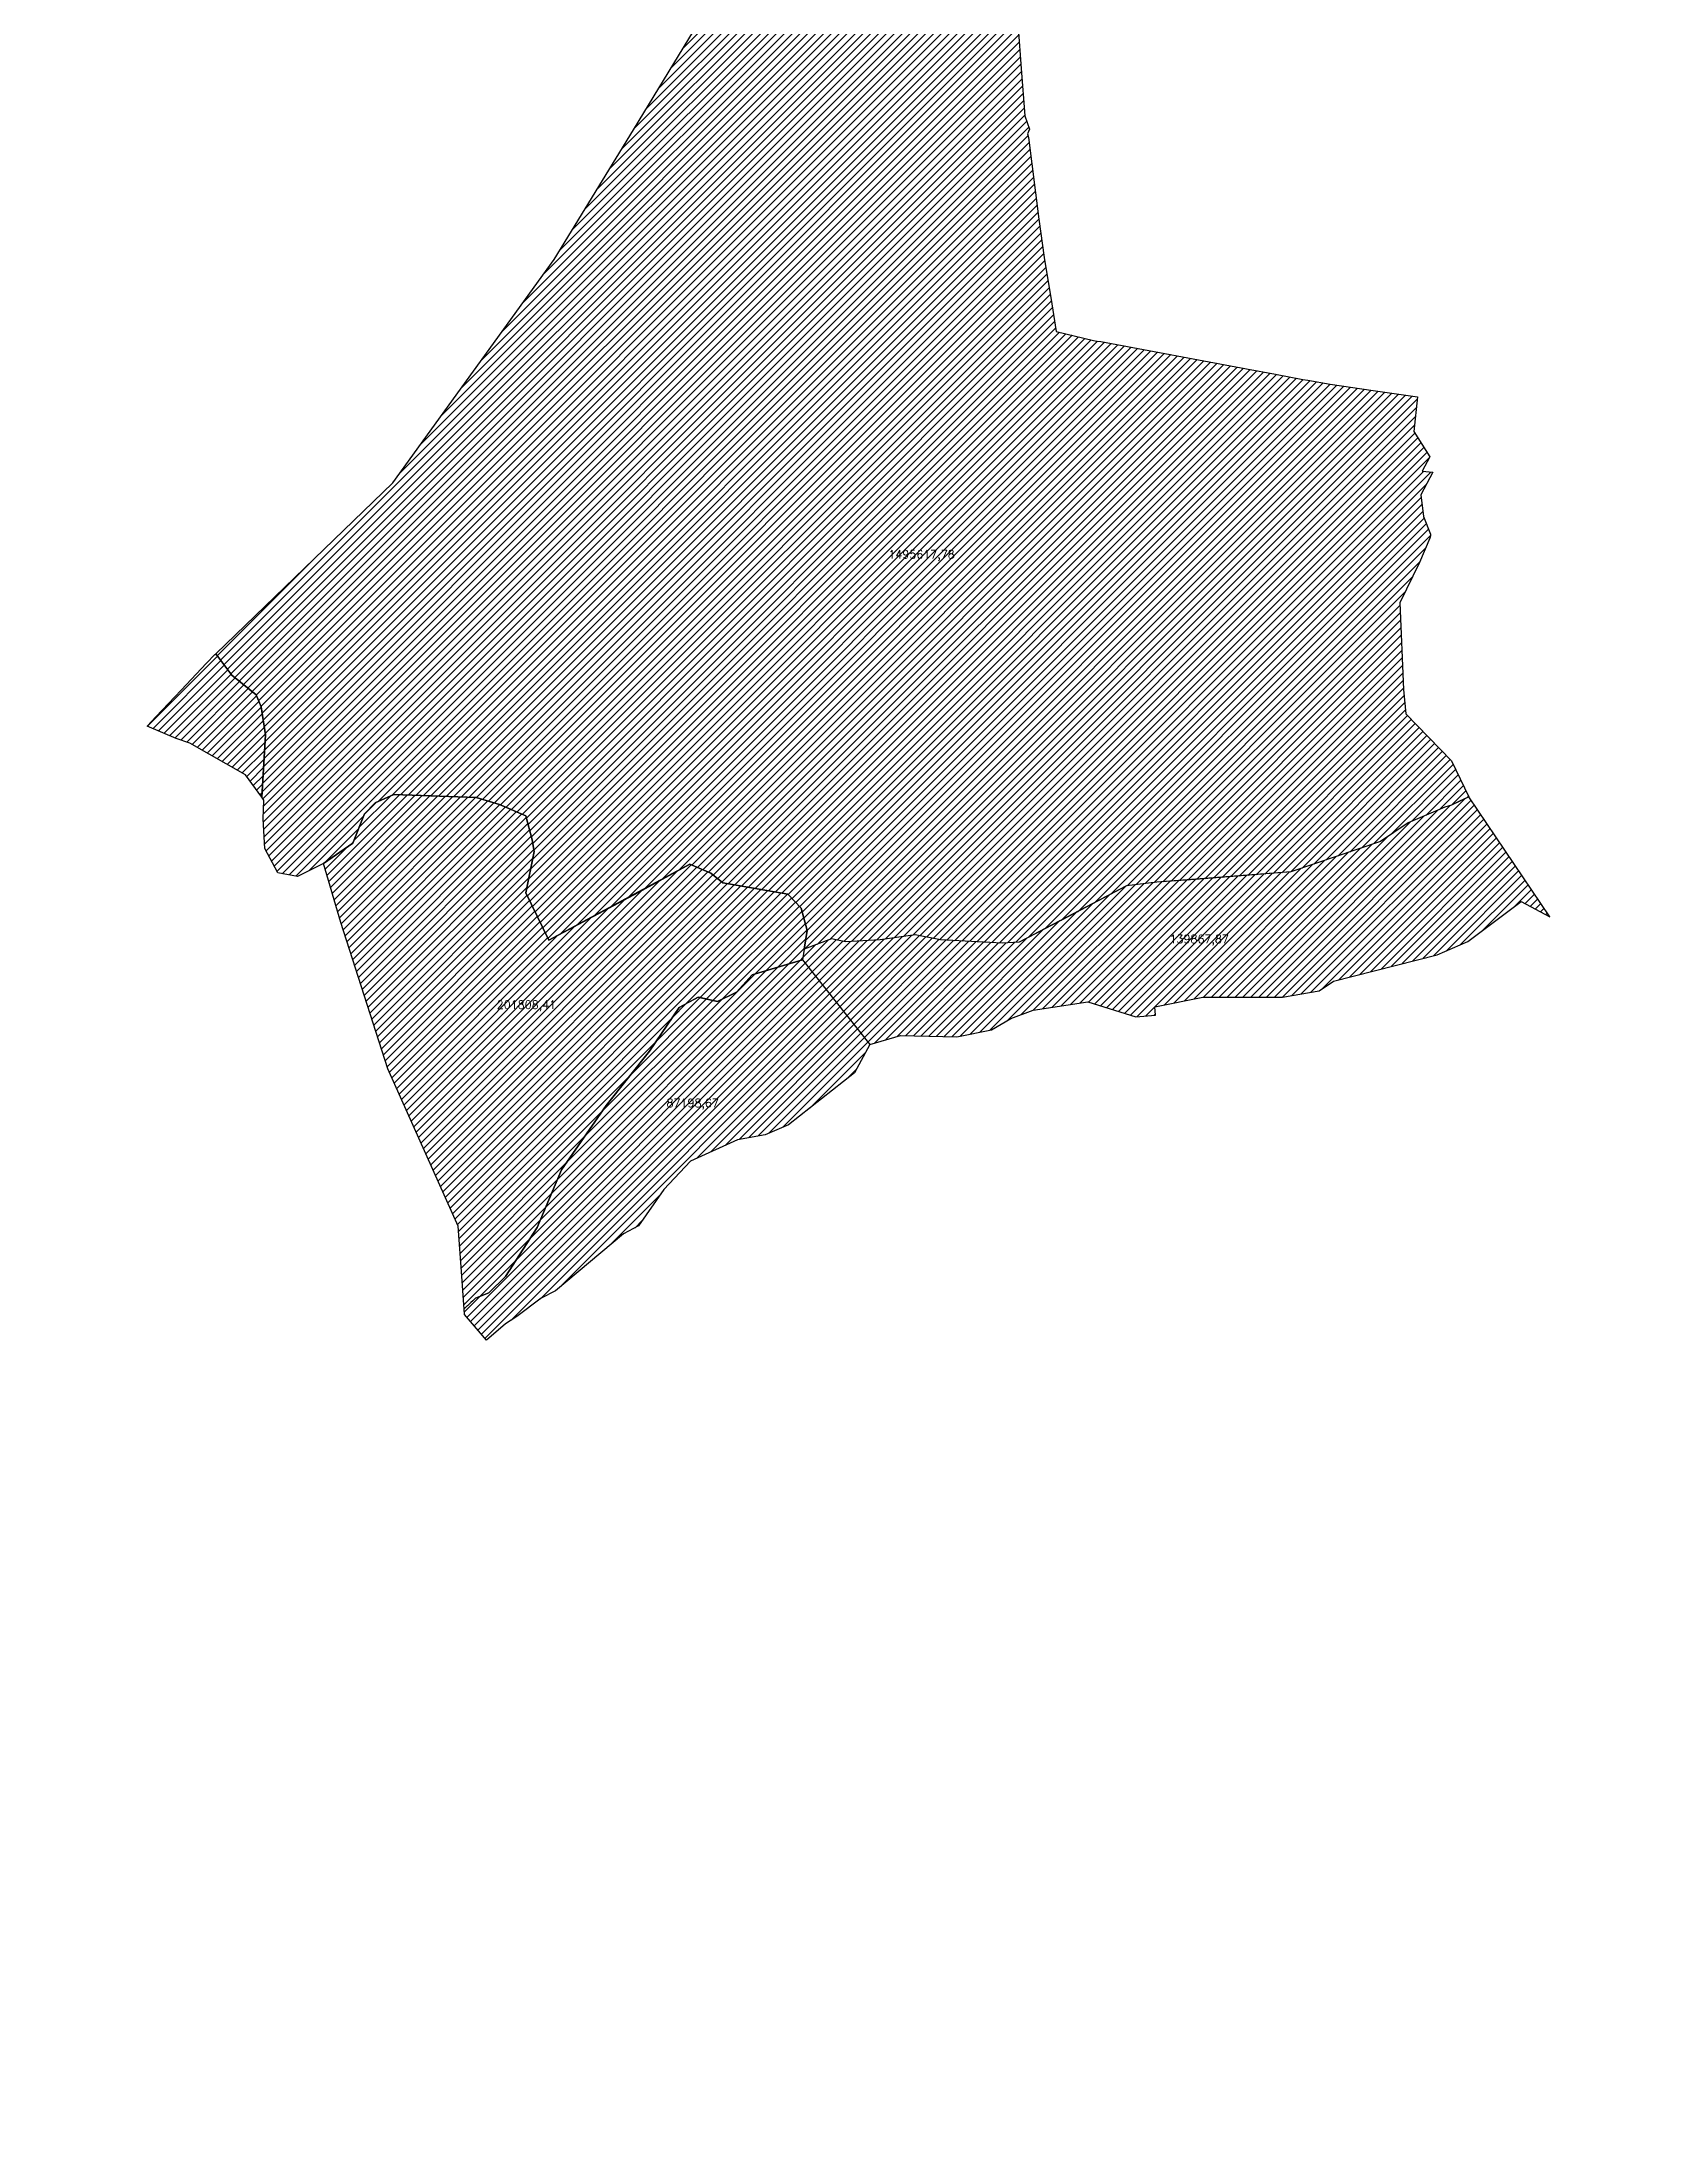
# Model space of a CAD drawing. Extents: x 0 to 28539, y 0 to 9112.
# Drawn here: x 20548 to 22741, y 4556 to 7357 of the extents above; entities that cross this region are included whole.
import ezdxf
from ezdxf.enums import TextEntityAlignment as Align

# ---------------------------------------------------------------- set-up
doc = ezdxf.new("R2010")
doc.units = 0
doc.header["$LTSCALE"] = 10
doc.header["$MEASUREMENT"] = 0
doc.header["$PDMODE"] = 2
doc.header["$PDSIZE"] = 3.5
doc.layers.get('0').update_dxf_attribs({"linetype": 'CONTINUOUS'})
doc.layers.get('Defpoints').update_dxf_attribs({"linetype": 'CONTINUOUS'})
doc.layers.add('COORDENADAS', color=1, linetype='CONTINUOUS')
doc.layers.add('HOJA', color=8, linetype='CONTINUOUS')
doc.styles.add('ARIAL', font='arial.ttf')
doc.styles.add('SIMPLEX', font='simplex', dxfattribs={"height": 8})
doc.dimstyles.new('Arq 1000', dxfattribs={"dimscale": 5, "dimtxt": 2, "dimasz": 0.8, "dimexe": 1, "dimexo": 0.625, "dimgap": 0.2, "dimtad": 0, "dimtih": 1, "dimtoh": 1, "dimzin": 1, "dimtxsty": 'ARIAL', "dimblk": 'DOT', "dimcen": 2.5, "dimadec": 0, "dimazin": 0, "dimtfac": 1, "dimtix": 1, "dimtmove": 2, "dimatfit": 3, "dimfxl": 1, "dimarcsym": 0})

# ---------------------------------------------------------------- blocks, each defined once
blk = doc.blocks.new('*D8')
at = {"layer": 'COORDENADAS', "color": 1, "lineweight": -2}
for p, q in [((23399.2, 5648.9), (23391.2, 5648.9)), ((23407.2, 5650.8), (23399.2, 5648.9)), ((23414.2, 5650.8), (23407.2, 5650.8))]:
    blk.add_line(p, q, dxfattribs=at)
at = {"layer": 'Defpoints', "color": 0}
for p in [(23391.2, 5648.9), (23417.4, 5650.8), (0, 0)]:
    blk.add_point(p, dxfattribs=at)
at = {"layer": 'COORDENADAS', "color": 7, "insert": (23365.6, 5648.9), "char_height": 10, "attachment_point": 5, "style": 'ARIAL'}
blk.add_mtext('5650,78', dxfattribs=at)
blk = doc.blocks.new('_DOT')
at = {"color": 0, "linetype": 'ByBlock'}
blk.add_line((-0.5, 0), (-1, 0), dxfattribs=at)
at = {"color": 0, "linetype": 'ByBlock', "const_width": 0.5}
blk.add_lwpolyline([(-0.25, 0, 1), (0.25, 0, 1)], format="xyb", close=True, dxfattribs=at)
blk = doc.blocks.new('*D9')
at = {"layer": 'COORDENADAS', "color": 1, "lineweight": -2}
for p, q in [((23292, 6018.1), (23284, 6018.1)), ((23294, 6010.8), (23292, 6018.1)), ((23298.9, 6010.8), (23294, 6010.8))]:
    blk.add_line(p, q, dxfattribs=at)
at = {"layer": 'Defpoints', "color": 0}
for p in [(23284, 6018.1), (23302, 6010.8), (0, 0)]:
    blk.add_point(p, dxfattribs=at)
at = {"layer": 'COORDENADAS', "color": 7, "insert": (23258.3, 6018.1), "char_height": 10, "attachment_point": 5, "style": 'ARIAL'}
blk.add_mtext('6010,80', dxfattribs=at)
blk = doc.blocks.new('*D10')
at = {"layer": 'COORDENADAS', "color": 1, "lineweight": -2}
for p, q in [((23435.3, 5605.7), (23427.3, 5592.9)), ((23444.5, 5605.7), (23435.3, 5605.7)), ((23427.3, 5592.9), (23419.3, 5592.9))]:
    blk.add_line(p, q, dxfattribs=at)
at = {"layer": 'Defpoints', "color": 0}
for p in [(23447.6, 5605.7), (23419.3, 5592.9), (0, 0)]:
    blk.add_point(p, dxfattribs=at)
at = {"layer": 'COORDENADAS', "color": 7, "insert": (23393.6, 5592.9), "char_height": 10, "attachment_point": 5, "style": 'ARIAL'}
blk.add_mtext('5605,68', dxfattribs=at)
blk = doc.blocks.new('*D11')
at = {"layer": 'COORDENADAS', "color": 1, "lineweight": -2}
for p, q in [((23205.4, 6248.4), (23197.4, 6213.6)), ((23224.8, 6248.4), (23205.4, 6248.4)), ((23197.4, 6213.6), (23189.4, 6213.6))]:
    blk.add_line(p, q, dxfattribs=at)
at = {"layer": 'Defpoints', "color": 0}
for p in [(23227.9, 6248.4), (23189.4, 6213.6), (0, 0)]:
    blk.add_point(p, dxfattribs=at)
at = {"layer": 'COORDENADAS', "color": 7, "insert": (23163.7, 6213.6), "char_height": 10, "attachment_point": 5, "style": 'ARIAL'}
blk.add_mtext('6248,39', dxfattribs=at)
blk = doc.blocks.new('*D12')
at = {"layer": 'COORDENADAS', "color": 1, "lineweight": -2}
for p, q in [((23968, 6004.6), (23977.8, 6004.6)), ((23977.8, 6004.6), (23985.8, 5984.4)), ((23985.8, 5984.4), (23993.8, 5984.4))]:
    blk.add_line(p, q, dxfattribs=at)
at = {"layer": 'Defpoints', "color": 0}
for p in [(23964.9, 6004.6), (23993.8, 5984.4), (0, 0)]:
    blk.add_point(p, dxfattribs=at)
at = {"layer": 'COORDENADAS', "color": 7, "insert": (24019.4, 5984.4), "char_height": 10, "attachment_point": 5, "style": 'ARIAL'}
blk.add_mtext('6004,63', dxfattribs=at)

msp = doc.modelspace()

# ---------------------------------------------------------------- hatches: boundary and pattern name
at = {"layer": 'COORDENADAS', "true_color": 0xe60000}
h = msp.add_hatch(dxfattribs=at)
h.set_pattern_fill('LINE', color=1, scale=60, angle=45)
h.set_pattern_definition([(45, (2133.2714, -4e-09), (-5.3033009, 5.3033009), [])])
h.paths.add_polyline_path([(20783.465, 6531.279), (20783.268, 6531.478), (21022.353, 6761.996), (21239.653, 7063.063), (21346.822, 7237.819), (21441.886, 7393.853), (21530.311, 7538.989), (21639.564, 7718.312), (21670.18, 7766.817), (21841.669, 8042.891), (21879.448, 8048.731), (21890.588, 8044.085), (21904.727, 8020.356), (21909.878, 8003.794), (21915.99, 7990.137), (21925.783, 7981.418), (21929.731, 7979.206), (21932.576, 7978.275), (21969.938, 7949.657), (21994.617, 7930.753), (21964.167, 7900.027), (21907.79, 7661.556), (21896.287, 7556.013), (21896.259, 7555.727), (21856.413, 7559.685), (21866.076, 7375.548), (21869.93, 7320.778), (21875.054, 7256.827), (21881.222, 7238.92), (21878.435, 7232.516), (21879.64, 7227.554), (21893.619, 7117.528), (21900.786, 7065.937), (21911.072, 7003.164), (21917.062, 6966.138), (21967.672, 6953.947), (21972.163, 6952.824), (21977.259, 6952.447), (22173.715, 6915.747), (22212.88, 6908.254), (22249.925, 6901.391), (22256.665, 6900.162), (22286.708, 6895.079), (22344.795, 6886.665), (22404.606, 6877.711), (22399.459, 6831.162), (22421.254, 6796.818), (22411.107, 6777.569), (22425.232, 6776.082), (22408.956, 6745.58), (22412.721, 6716.636), (22422.203, 6692.891), (22421.966, 6690.371), (22421.104, 6687.342), (22407.221, 6654.382), (22380.937, 6599.963), (22385.678, 6482.974), (22388.77, 6450.188), (22450.285, 6386.906), (22473.919, 6338.367), (22465.519, 6334.465), (22462.219, 6332.933), (22450.585, 6327.36), (22441.639, 6324.348), (22392.012, 6303.589), (22354.914, 6278.145), (22233.807, 6237.084), (22104.931, 6226.791), (22053.056, 6223.506), (22012.109, 6218.426), (21934.698, 6177.31), (21867.038, 6142.623), (21844.36, 6141.075), (21761.218, 6145.349), (21727.049, 6152.13), (21679.803, 6145.476), (21632.907, 6142.983), (21614.067, 6146.831), (21577.259, 6132.855), (21581.345, 6158.356), (21573.168, 6188.459), (21555.125, 6207.066), (21467.25, 6222.461), (21451.194, 6235.273), (21422.959, 6247.539), (21232.539, 6145.089), (21201.763, 6208.979), (21212.755, 6264.907), (21210.262, 6280.25), (21201.715, 6312.995), (21166.039, 6328.243), (21134.482, 6337.384), (21023.552, 6341.458), (20998.474, 6330.149), (20983.849, 6315.569), (20968.158, 6275.766), (20928.665, 6248.391), (20916.933, 6242.583), (20909.992, 6239.148), (20893.741, 6231.104), (20866.872, 6235.723), (20849.624, 6268.54), (20847.474, 6308.894), (20848.327, 6333.859), (20845.461, 6337.811), (20850.29, 6421.826), (20844.402, 6459.878), (20837.719, 6476.215), (20804.942, 6502.542), (20783.465, 6531.279), (20783.271, 6531.481)])
at = {"layer": 'COORDENADAS', "true_color": 0x0075eb}
h = msp.add_hatch(dxfattribs=at)
h.set_pattern_fill('LINE', color=150, scale=60, angle=45)
h.set_pattern_definition([(45, (-2299.249, 2e-12), (-5.3033009, 5.3033009), [])])
h.paths.add_polyline_path([(20782.149, 6530.295), (20783.465, 6531.279), (20804.942, 6502.542), (20837.719, 6476.215), (20844.402, 6459.878), (20850.29, 6421.826), (20845.461, 6337.811), (20823.449, 6368.156), (20748.349, 6410.845), (20729.943, 6417.323), (20690.959, 6433.905), (20702.642, 6446.255), (20736.617, 6482.167), (20770.979, 6518.488)])
h = msp.add_hatch(dxfattribs=at)
h.set_pattern_fill('LINE', color=150, scale=60, angle=45)
h.paths.add_polyline_path([(20928.665, 6248.391), (20968.158, 6275.766), (20983.849, 6315.569), (20998.474, 6330.149), (21023.552, 6341.458), (21134.482, 6337.384), (21166.039, 6328.243), (21201.715, 6312.995), (21210.262, 6280.25), (21212.755, 6264.907), (21201.763, 6208.979), (21232.539, 6145.089), (21353.949, 6209.875), (21422.959, 6247.539), (21451.194, 6235.273), (21467.25, 6222.461), (21555.125, 6207.066), (21573.168, 6188.459), (21581.345, 6158.356), (21574.948, 6118.433), (21507.104, 6098.487), (21485.759, 6075.018), (21460.214, 6062.55), (21434.608, 6068.123), (21408.409, 6054.437), (21368.652, 5995.452), (21309.885, 5922.192), (21249.694, 5835.218), (21217.105, 5757.664), (21174.226, 5691.711), (21151.806, 5669.67), (21133.731, 5662.343), (21130.072, 5658.912), (21127.578, 5656.573), (21120.001, 5649.467), (21118.279, 5647.853), (21117.874, 5653.497), (21115.094, 5692.151), (21110.247, 5759.564), (21015.504, 5971.79), (20951.972, 6168.73)])
at = {"layer": 'COORDENADAS', "true_color": 0xff962e}
h = msp.add_hatch(dxfattribs=at)
h.set_pattern_fill('LINE', color=30, scale=60, angle=45)
h.paths.add_polyline_path([(21614.067, 6146.831), (21577.259, 6132.855), (21574.948, 6118.433), (21665.608, 6004.627), (21707.039, 6016.598), (21783.249, 6014.787), (21829.75, 6024.092), (21855.799, 6039.538), (21886.035, 6050.895), (21959.818, 6061.808), (22024.754, 6041.597), (22050.929, 6044.14), (22050.425, 6055.159), (22115.005, 6068.174), (22222.626, 6068.445), (22271.833, 6076.567), (22291.206, 6089.783), (22431.3, 6125.542), (22472.388, 6143.328), (22544.682, 6197.459), (22583.305, 6176.791), (22473.919, 6338.367), (22450.585, 6327.36), (22441.639, 6324.348), (22392.012, 6303.589), (22354.914, 6278.145), (22233.807, 6237.084), (22053.056, 6223.506), (22012.109, 6218.426), (21867.038, 6142.623), (21844.36, 6141.075), (21761.218, 6145.349), (21727.049, 6152.13), (21679.803, 6145.476), (21632.907, 6142.983)])
at = {"layer": 'COORDENADAS', "true_color": 0x00753b}
h = msp.add_hatch(dxfattribs=at)
h.set_pattern_fill('LINE', color=116, scale=60, angle=45)
h.paths.add_polyline_path([(21118.279, 5647.853), (21133.731, 5662.343), (21151.806, 5669.67), (21174.226, 5691.711), (21217.105, 5757.664), (21249.694, 5835.218), (21309.885, 5922.192), (21368.652, 5995.452), (21408.409, 6054.437), (21433.703, 6068.32), (21460.214, 6062.55), (21485.759, 6075.018), (21507.104, 6098.487), (21574.948, 6118.433), (21665.608, 6004.627), (21644.923, 5966.287), (21556.18, 5896.224), (21524.36, 5882.783), (21487.028, 5876.028), (21423.729, 5847.013), (21387.665, 5808.625), (21353.571, 5759.693), (21333.446, 5749.086), (21241.739, 5672.021), (21222.359, 5662.238), (21189.648, 5637.742), (21174.433, 5627.456), (21148.399, 5605.678), (21118.832, 5640.162)])

# ---------------------------------------------------------------- linework, layer by layer
at = {"layer": 'HOJA'}
for points in [[(21866.076, 7375.548), (21869.93, 7320.778), (21875.054, 7256.827), (21881.222, 7238.92), (21878.435, 7232.516), (21879.64, 7227.554), (21893.619, 7117.528), (21900.786, 7065.937), (21911.072, 7003.164), (21917.062, 6966.138), (21967.672, 6953.947), (21972.163, 6952.824), (21977.259, 6952.447), (22173.715, 6915.747), (22212.88, 6908.254), (22249.925, 6901.391), (22256.665, 6900.162), (22286.708, 6895.079), (22344.795, 6886.665), (22404.606, 6877.711), (22399.459, 6831.162), (22421.254, 6796.818), (22411.107, 6777.569), (22425.232, 6776.082), (22408.956, 6745.58), (22412.721, 6716.636), (22422.203, 6692.891), (22421.966, 6690.371), (22421.104, 6687.342), (22407.221, 6654.382), (22380.937, 6599.963), (22385.678, 6482.974), (22388.77, 6450.188), (22450.285, 6386.906), (22473.919, 6338.367), (22465.519, 6334.465), (22462.219, 6332.933), (22450.585, 6327.36), (22441.639, 6324.348), (22392.012, 6303.589), (22354.914, 6278.145), (22233.807, 6237.084), (22104.931, 6226.791), (22053.056, 6223.506), (22012.109, 6218.426), (21934.698, 6177.31), (21867.038, 6142.623), (21844.36, 6141.075), (21761.218, 6145.349), (21727.049, 6152.13), (21679.803, 6145.476), (21632.907, 6142.983), (21614.067, 6146.831), (21577.259, 6132.855), (21581.345, 6158.356), (21573.168, 6188.459), (21555.125, 6207.066), (21467.25, 6222.461), (21451.194, 6235.273), (21422.959, 6247.539), (21232.539, 6145.089), (21201.763, 6208.979), (21212.755, 6264.907), (21210.262, 6280.25), (21201.715, 6312.995), (21166.039, 6328.243), (21134.482, 6337.384), (21023.552, 6341.458), (20998.474, 6330.149), (20983.849, 6315.569), (20968.158, 6275.766), (20928.665, 6248.391), (20916.933, 6242.583), (20909.992, 6239.148), (20893.741, 6231.104), (20866.872, 6235.723), (20849.624, 6268.54), (20847.474, 6308.894), (20848.327, 6333.859), (20845.461, 6337.811), (20850.29, 6421.826), (20844.402, 6459.878), (20837.719, 6476.215), (20804.942, 6502.542), (20783.465, 6531.279), (20783.271, 6531.481), (20783.465, 6531.279), (20783.268, 6531.478), (21022.353, 6761.996), (21239.653, 7063.063), (21346.822, 7237.819), (21441.886, 7393.853)], [(20928.665, 6248.391), (20968.158, 6275.766), (20983.849, 6315.569), (20998.474, 6330.149), (21023.552, 6341.458), (21134.482, 6337.384)], [(20928.665, 6248.391), (20968.158, 6275.766), (20983.849, 6315.569), (20998.474, 6330.149), (21023.552, 6341.458), (21134.482, 6337.384), (21166.039, 6328.243), (21201.715, 6312.995), (21210.262, 6280.25), (21212.755, 6264.907), (21201.763, 6208.979), (21232.539, 6145.089), (21353.949, 6209.875), (21422.959, 6247.539), (21451.194, 6235.273), (21467.25, 6222.461), (21555.125, 6207.066), (21573.168, 6188.459), (21581.345, 6158.356), (21574.948, 6118.433), (21507.104, 6098.487), (21485.759, 6075.018), (21460.214, 6062.55), (21434.608, 6068.123), (21408.409, 6054.437), (21368.652, 5995.452), (21309.885, 5922.192), (21249.694, 5835.218), (21217.105, 5757.664), (21174.226, 5691.711), (21151.806, 5669.67), (21133.731, 5662.343), (21130.072, 5658.912), (21127.578, 5656.573), (21120.001, 5649.467), (21118.279, 5647.853), (21117.874, 5653.497), (21115.094, 5692.151), (21110.247, 5759.564), (21015.504, 5971.79), (20951.972, 6168.73), (20928.665, 6248.391)]]:
    msp.add_lwpolyline(points, dxfattribs=at)
for points in [[(20782.149, 6530.295), (20783.465, 6531.279), (20804.942, 6502.542), (20837.719, 6476.215), (20844.402, 6459.878), (20850.29, 6421.826), (20845.461, 6337.811), (20823.449, 6368.156), (20748.349, 6410.845), (20729.943, 6417.323), (20690.959, 6433.905), (20702.642, 6446.255), (20736.617, 6482.167), (20770.979, 6518.488)], [(21614.067, 6146.831), (21577.259, 6132.855), (21574.948, 6118.433), (21665.608, 6004.627), (21707.039, 6016.598), (21783.249, 6014.787), (21829.75, 6024.092), (21855.799, 6039.538), (21886.035, 6050.895), (21959.818, 6061.808), (22024.754, 6041.597), (22050.929, 6044.14), (22050.425, 6055.159), (22115.005, 6068.174), (22222.626, 6068.445), (22271.833, 6076.567), (22291.206, 6089.783), (22431.3, 6125.542), (22472.388, 6143.328), (22544.682, 6197.459), (22583.305, 6176.791), (22473.919, 6338.367), (22450.585, 6327.36), (22441.639, 6324.348), (22392.012, 6303.589), (22354.914, 6278.145), (22233.807, 6237.084), (22053.056, 6223.506), (22012.109, 6218.426), (21867.038, 6142.623), (21844.36, 6141.075), (21761.218, 6145.349), (21727.049, 6152.13), (21679.803, 6145.476), (21632.907, 6142.983)], [(21118.279, 5647.853), (21133.731, 5662.343), (21151.806, 5669.67), (21174.226, 5691.711), (21217.105, 5757.664), (21249.694, 5835.218), (21309.885, 5922.192), (21368.652, 5995.452), (21408.409, 6054.437), (21433.703, 6068.32), (21460.214, 6062.55), (21485.759, 6075.018), (21507.104, 6098.487), (21574.948, 6118.433), (21665.608, 6004.627), (21644.923, 5966.287), (21556.18, 5896.224), (21524.36, 5882.783), (21487.028, 5876.028), (21423.729, 5847.013), (21387.665, 5808.625), (21353.571, 5759.693), (21333.446, 5749.086), (21241.739, 5672.021), (21222.359, 5662.238), (21189.648, 5637.742), (21174.433, 5627.456), (21148.399, 5605.678), (21118.832, 5640.162)]]:
    msp.add_lwpolyline(points, close=True, dxfattribs=at)

# ---------------------------------------------------------------- texts
at = {"layer": 'COORDENADAS', "color": 1, "true_color": 0xe60000, "style": 'SIMPLEX'}
msp.add_text('1495617,78', height=11, dxfattribs=at).set_placement((21735.495, 6660.013), align=Align.CENTER)
at = {"layer": 'COORDENADAS', "color": 30, "true_color": 0xff962e, "style": 'SIMPLEX'}
msp.add_text('139867,87', height=11, dxfattribs=at).set_placement((22110.126, 6141.221), align=Align.CENTER)
at = {"layer": 'COORDENADAS', "color": 150, "true_color": 0x0075eb, "style": 'SIMPLEX'}
msp.add_text('201808,41', height=11, dxfattribs=at).set_placement((21202.463, 6052.611), align=Align.CENTER)
at = {"layer": 'COORDENADAS', "color": 116, "true_color": 0x00753b, "style": 'SIMPLEX'}
msp.add_text('87198,67', height=11, dxfattribs=at).set_placement((21426.76, 5920.002), align=Align.CENTER)

# ---------------------------------------------------------------- dimensions: what is measured, and where the dimension line sits
at = {"layer": 'COORDENADAS'}
for feature_location, offset, picture, middle in [((23227.915, 6248.391), (-38.505, -34.744), '*D11', (23163.731, 6213.647)), ((23302.033, 6010.803), (-18.039, 7.271), '*D9', (23258.341, 6018.074)), ((23964.858, 6004.627), (28.899, -20.183), '*D12', (24019.426, 5984.444)), ((23417.354, 5650.777), (-26.104, -1.899), '*D8', (23365.597, 5648.878)), ((23447.649, 5605.678), (-28.394, -12.762), '*D10', (23393.602, 5592.916))]:
    dim = msp.add_ordinate_dim(feature_location=feature_location, offset=offset, dtype=0, origin=(0, 0), dimstyle='Arq 1000', dxfattribs=at)
    dim.commit()
    dim.dimension.update_dxf_attribs({"geometry": picture, "text_midpoint": middle})

doc.saveas('drawing.dxf')
